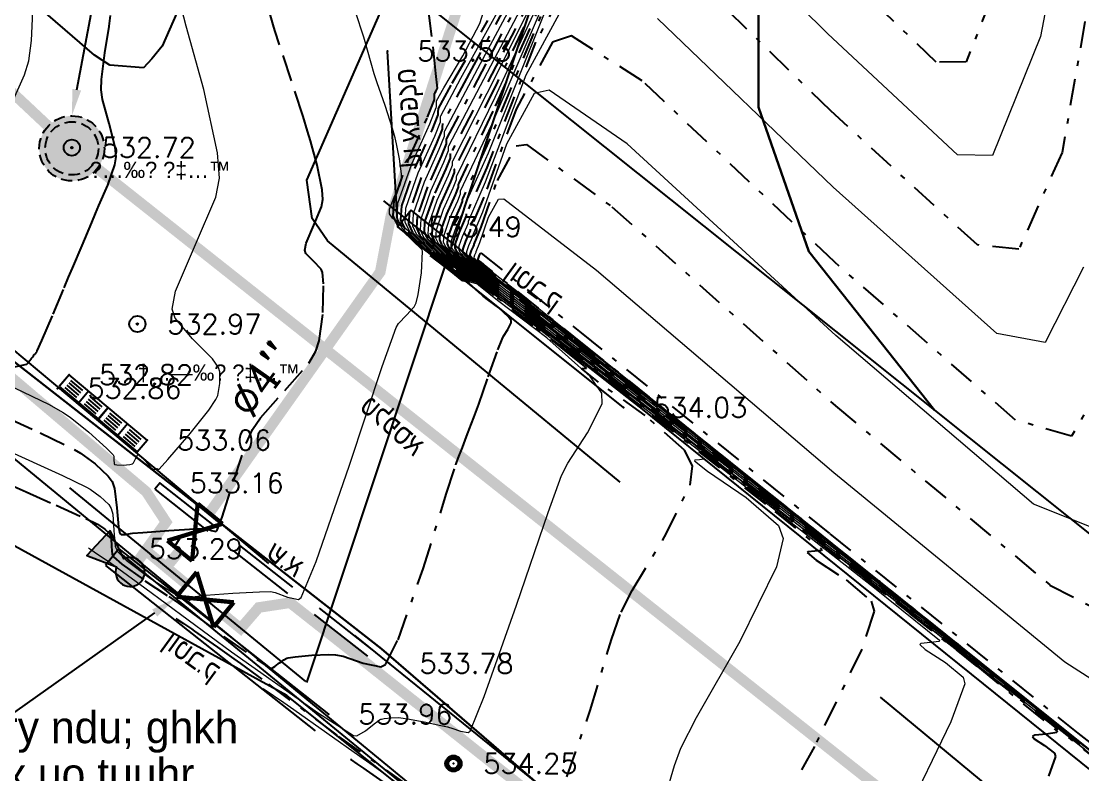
# Model space of a CAD drawing. Header units: metres. Extents: x 222509 to 223547, y 765290 to 766147.
# Drawn here: x 223255.33 to 223275.29, y 765753.11 to 765767.28 of the extents above; entities that cross this region are included whole.
import ezdxf
from ezdxf import colors
from ezdxf.entities.mleader import LeaderData, LeaderLine
from ezdxf.enums import TextEntityAlignment as Align
from ezdxf.math import Vec2, Vec3

# ---------------------------------------------------------------- set-up
doc = ezdxf.new("R2010")
doc.units = ezdxf.units.M
doc.linetypes.add('DASHDOT', pattern=[1, 0.5, -0.25, 0, -0.25])
doc.linetypes.add('DASHED', pattern=[19.05, 12.7, -6.35])
for name, color, linetype in [('1-קו מים', 170, 'Continuous'), ('biuv metuhnan 200', 240, 'Continuous'), ('Biuv-Kayam', 246, 'DASHED'), ('M2602', 8, 'Continuous'), ('M4402', 8, 'Continuous'), ('M4804', 8, 'Continuous'), ('M4902', 8, 'Continuous'), ('M4903', 8, 'Continuous'), ('maim metuhnan', 150, 'Continuous'), ('maim metuhnan 4', 150, 'Continuous'), ('maim metuhnan 6', 150, 'Continuous'), ('Maim-Kayam-Betol', 140, 'reka-biyuv$0$Reka_new$0$X_LINE-DASH2'), ('pcell', 160, 'Continuous'), ('PNT', 8, 'Continuous'), ('PNTELEV', 5, 'Continuous'), ('text', 13, 'Continuous'), ('TEXT-13', 13, 'Continuous')]:
    doc.layers.add(name, color=color, linetype=linetype)
for name, color, linetype, lineweight in [('M1506', 250, 'Continuous', 25), ('M1507', 250, 'Continuous', 20), ('M2401', 8, 'DASHED', 25), ('M2404', 8, 'DASHED', 25), ('M2605', 8, 'Continuous', 25)]:
    doc.layers.add(name, color=color, linetype=linetype, lineweight=lineweight)
doc.styles.add('GLONASS', font='techno_n.shx', dxfattribs={"width": 0.86})
doc.styles.add('HANIT_TEXT', font='hebtxt')
doc.styles.add('MIRYM', font='mirym.shx')
doc.styles.add('PTXT', font='txt.shx')
doc.styles.add('reka-biyuv$0$Reka_new$0$STANDARD', font='HEB')
doc.styles.add('S_COMPLEX', font='complex')
doc.styles.get("Standard").update_dxf_attribs({"font": 'arial.ttf'})
doc.linetypes.add('6_IN_CITY_WATER_LINES', pattern='A,40,-2,["6-WTR",Standard,S=5,R=0,X=-0.1,Y=-3],-30', length=72)
doc.linetypes.add('reka-biyuv$0$Reka_new$0$X_LINE-DASH2', pattern='A,0.5,-0.25,0.5,-0.0002,["X",reka-biyuv$0$Reka_new$0$STANDARD,S=0.3,R=0,X=0,Y=-0.14],-0.2', length=1.4502)

# ---------------------------------------------------------------- blocks, each defined once
blk = doc.blocks.new('G$C57783184')
h = blk.add_hatch(color=255)
h.dxf.hatch_style = 1
h.paths.add_polyline_path([(30, 0, 1), (-30, 0, 1)])
at = {"layer": 'Biuv-Kayam'}
h = blk.add_hatch(color=256, dxfattribs=at)
edge = h.paths.add_edge_path(flags=17)
edge.add_arc((0, 0), 30, 180, 540)
edge = h.paths.add_edge_path()
edge.add_arc((0, 0), 36.7, 180, 540)
for radius in [36.7, 30]:
    blk.add_circle((0, 0), radius, dxfattribs=at)
blk = doc.blocks.new('makof-new')
at = {"linetype": 'ByBlock', "const_width": 0.08}
for points in [[(-0.45, 0.3), (-0.45, -0.3)], [(0.45, -0.3), (-0.45, 0.3)], [(-0.45, -0.3), (0.45, 0.3)], [(0.45, 0.3), (0.45, -0.3)]]:
    blk.add_lwpolyline(points, dxfattribs=at)
blk = doc.blocks.new('G$C64EFCDFC')
at = {"layer": '1-קו מים', "linetype": '6_IN_CITY_WATER_LINES'}
blk.add_hatch(color=0, dxfattribs=at).paths.add_polyline_path([(0.313, 0.451, 5.190473), (0.538, 0.111), (1.701, 0.351), (0.989, 1.427)])
at = {"layer": '1-קו מים', "color": 0}
blk.add_lwpolyline([(0.989, 1.427), (1.701, 0.351), (0.538, 0.111, -5.190473), (0.313, 0.451)], format="xyb", close=True, dxfattribs=at)
blk = doc.blocks.new('G$C915B2375')
at = {"layer": 'pcell'}
for points in [[(223257.575, 765804.647), (223258.607, 765800.711), (223259.611, 765796.883), (223260.332, 765794.134), (223261.319, 765790.372), (223262.142, 765787.234), (223261.147, 765784.063, -0.183956), (223250.192, 765777.768), (223272.504, 765759.967), (223270.141, 765762.947), (223269.196, 765765.662), (223269.196, 765769.666), (223280.263, 765804.91)], [(223153.64, 765864.204), (223164.879, 765855.599), (223166.249, 765854.347), (223185.394, 765836.845), (223202.838, 765820.9), (223204.001, 765819.834), (223218.774, 765806.329), (223229.851, 765796.177), (223235.984, 765790.507), (223244.354, 765777.812, 0.082779), (223250.192, 765777.768), (223272.504, 765759.967), (223282.06, 765752.337), (223283.728, 765751.005), (223284.674, 765750.238), (223299.106, 765738.398), (223308.679, 765730.611), (223310.675, 765728.987), (223314.643, 765726.262, 0.016108), (223319.745, 765723.151, 0.020548)], [(223242.789, 765770.583), (223262.107, 765755.48), (223270.03, 765748.637), (223298.222, 765724.288), (223303.244, 765719.951), (223313.849, 765712.699), (223313.421, 765712.49, 0.025735), (223305.296, 765718.064, -0.022285), (223298.635, 765723.25, 0.004266), (223298.299, 765723.53), (223289.233, 765731.022), (223283.389, 765735.728, -0.003314), (223282.239, 765736.664, -0.00449), (223280.7, 765737.958, 0.001015), (223278.844, 765739.536), (223277.587, 765740.598), (223271.153, 765745.917), (223270.714, 765746.28), (223260.327, 765754.598), (223254.374, 765757.864), (223238.504, 765766.568)]]:
    blk.add_lwpolyline(points, format="xyb", dxfattribs=at)
blk.add_lwpolyline([(223345.787, 765687.356), (223313.849, 765712.699), (223303.244, 765719.951), (223298.222, 765724.288), (223270.03, 765748.637), (223262.107, 765755.48), (223242.789, 765770.583), (223241.166, 765771.852), (223222.962, 765788.758), (223218.094, 765793.279), (223213.307, 765797.765), (223158.459, 765847.919)], dxfattribs=at)
blk.add_lwpolyline([(223285.116, 765820.378, -0.439368), (223295.801, 765825.394), (223301.775, 765821.746), (223305.423, 765827.721), (223283.012, 765841.404), (223282.397, 765841.779, -0.018467), (223275.037, 765828.343), (223269.993, 765812.262), (223266.841, 765802.216), (223262.142, 765787.234), (223261.147, 765784.063, -0.183956), (223250.192, 765777.768), (223272.504, 765759.967), (223270.141, 765762.947), (223269.196, 765765.662), (223269.196, 765769.666), (223280.263, 765804.91)], format="xyb", close=True, dxfattribs=at)
for points in [[(223296.27, 765796.653), (223280.263, 765804.91), (223280.263, 765804.91), (223269.196, 765769.666), (223269.196, 765765.662), (223270.141, 765762.947), (223272.504, 765759.967), (223282.06, 765752.337), (223289.447, 765775.532)], [(223260.327, 765754.598), (223254.374, 765757.864), (223253.656, 765758.257), (223238.504, 765766.568), (223223.97, 765741.095), (223230.229, 765737.955), (223240.165, 765733.663), (223257.783, 765726.052), (223268.716, 765747.88)]]:
    blk.add_lwpolyline(points, close=True, dxfattribs=at)
blk = doc.blocks.new('G$C1F174877')
at = {"layer": 'M1506', "linetype": 'DASHDOT'}
for points, elevation in [([(223265.013, 765768.621), (223263.752, 765766.293), (223263.254, 765765.354), (223263.25, 765765.339), (223263.249, 765765.3), (223263.249, 765765.26), (223263.246, 765765.245), (223263.143, 765764.986), (223262.852, 765764.337), (223262.631, 765763.706), (223262.616, 765763.469), (223262.691, 765763.306), (223263.06, 765762.944), (223263.506, 765762.605), (223263.678, 765762.473), (223263.71, 765762.456), (223263.8, 765762.433), (223263.892, 765762.41), (223263.925, 765762.393), (223264.863, 765761.673), (223267.202, 765759.866), (223269.498, 765758.061), (223270.383, 765757.345), (223270.378, 765757.328), (223270.252, 765757.315), (223270.12, 765757.301), (223270.109, 765757.285), (223270.28, 765757.142), (223270.843, 765756.774), (223271.312, 765756.371), (223271.366, 765756.184), (223271.137, 765755.472), (223270.244, 765753.641), (223269.229, 765751.78)], 534.75), ([(223262.202, 765752.931), (223261.827, 765753.194), (223261.779, 765753.228), (223261.648, 765753.316), (223261.542, 765753.387), (223261.525, 765753.399)], 534.75), ([(223265.911, 765769.954), (223264.065, 765766.473), (223263.328, 765765.07), (223263.324, 765765.057), (223263.324, 765765.023), (223263.324, 765764.987), (223263.321, 765764.974), (223263.23, 765764.743), (223262.97, 765764.166), (223262.774, 765763.604), (223262.761, 765763.394), (223262.828, 765763.249), (223263.156, 765762.926), (223263.552, 765762.625), (223263.705, 765762.508), (223263.734, 765762.492), (223263.814, 765762.472), (223263.896, 765762.451), (223263.925, 765762.436), (223265.504, 765761.218), (223269.445, 765758.172), (223273.315, 765755.136), (223274.807, 765753.93), (223274.803, 765753.901), (223274.609, 765753.873), (223274.386, 765753.851), (223274.345, 765753.829), (223274.378, 765753.787), (223274.573, 765753.662), (223274.757, 765753.517), (223274.777, 765753.451), (223274.643, 765753.084)], 535.25), ([(223266.653, 765771.046), (223264.334, 765766.58), (223263.403, 765764.787), (223263.399, 765764.776), (223263.398, 765764.745), (223263.399, 765764.714), (223263.397, 765764.702), (223263.316, 765764.5), (223263.089, 765763.994), (223262.917, 765763.503), (223262.905, 765763.318), (223262.964, 765763.191), (223263.252, 765762.909), (223263.599, 765762.645), (223263.733, 765762.542), (223263.758, 765762.529), (223263.828, 765762.511), (223263.9, 765762.493), (223263.925, 765762.48), (223265.688, 765761.109), (223270.06, 765757.693), (223274.429, 765754.271), (223276.188, 765752.894)], 535.75), ([(223266.21, 765770.149), (223264.266, 765766.094), (223263.477, 765764.504), (223263.474, 765764.494), (223263.473, 765764.468), (223263.474, 765764.441), (223263.472, 765764.431), (223263.403, 765764.258), (223263.208, 765763.823), (223263.06, 765763.401), (223263.05, 765763.243), (223263.101, 765763.134), (223263.347, 765762.891), (223263.645, 765762.665), (223263.76, 765762.576), (223263.782, 765762.565), (223263.843, 765762.549), (223263.904, 765762.534), (223263.926, 765762.523), (223265.439, 765761.347), (223269.193, 765758.416), (223272.944, 765755.478), (223274.452, 765754.294), (223274.836, 765753.998), (223275.798, 765753.258)], 536.25), ([(223265.789, 765769.152), (223264.202, 765765.588), (223263.551, 765764.22), (223263.549, 765764.212), (223263.548, 765764.19), (223263.548, 765764.168), (223263.547, 765764.16), (223263.489, 765764.015), (223263.326, 765763.652), (223263.203, 765763.299), (223263.195, 765763.167), (223263.237, 765763.076), (223263.443, 765762.874), (223263.692, 765762.685), (223263.788, 765762.611), (223263.806, 765762.601), (223263.857, 765762.588), (223263.908, 765762.576), (223263.926, 765762.566), (223265.19, 765761.584), (223268.326, 765759.138), (223271.458, 765756.684), (223272.716, 765755.694), (223273.35, 765755.198), (223274.931, 765753.959), (223276.478, 765752.713)], 536.75), ([(223273.975, 765768.757), (223273.099, 765766.511), (223272.536, 765766.509), (223270.426, 765768.525)], 537.25), ([(223265.386, 765768.061), (223264.141, 765765.065), (223263.626, 765763.937), (223263.624, 765763.93), (223263.623, 765763.913), (223263.623, 765763.895), (223263.622, 765763.888), (223263.576, 765763.772), (223263.445, 765763.481), (223263.346, 765763.198), (223263.339, 765763.092), (223263.373, 765763.019), (223263.539, 765762.856), (223263.739, 765762.705), (223263.816, 765762.645), (223263.83, 765762.638), (223263.871, 765762.627), (223263.912, 765762.617), (223263.926, 765762.609), (223264.941, 765761.822), (223267.458, 765759.859), (223269.971, 765757.89), (223270.981, 765757.095), (223271.864, 765756.398), (223274.062, 765754.66), (223276.232, 765752.915)], 537.25), ([(223276.085, 765771.606), (223274.901, 765764.811), (223274.088, 765762.993), (223273.31, 765763.07), (223270.551, 765765.59), (223267.577, 765768.493)], 537.75), ([(223266.02, 765768.766), (223265.002, 765766.882), (223264.084, 765764.526), (223263.7, 765763.653), (223263.698, 765763.649), (223263.698, 765763.635), (223263.698, 765763.622), (223263.697, 765763.617), (223263.662, 765763.529), (223263.564, 765763.31), (223263.489, 765763.096), (223263.484, 765763.016), (223263.51, 765762.961), (223263.634, 765762.839), (223263.785, 765762.724), (223263.843, 765762.68), (223263.854, 765762.674), (223263.885, 765762.666), (223263.916, 765762.658), (223263.927, 765762.653), (223264.692, 765762.059), (223266.59, 765760.58), (223268.485, 765759.095), (223269.245, 765758.495), (223270.378, 765757.597), (223273.192, 765755.36), (223275.984, 765753.116)], 537.75), ([(223275.692, 765760.52), (223275.077, 765759.476), (223274.027, 765759.778), (223270.628, 765762.746), (223267.008, 765766.154), (223265.68, 765767.005), (223265.323, 765766.885), (223264.636, 765765.622), (223264.03, 765763.972), (223263.774, 765763.37), (223263.773, 765763.367), (223263.773, 765763.358), (223263.773, 765763.349), (223263.772, 765763.345), (223263.749, 765763.286), (223263.683, 765763.139), (223263.632, 765762.995), (223263.629, 765762.941), (223263.646, 765762.904), (223263.73, 765762.821), (223263.832, 765762.744), (223263.871, 765762.714), (223263.878, 765762.71), (223263.899, 765762.705), (223263.92, 765762.7), (223263.927, 765762.696), (223264.442, 765762.296), (223265.722, 765761.3), (223266.998, 765760.3), (223267.51, 765759.895), (223268.891, 765758.796), (223272.322, 765756.059), (223275.737, 765753.317)], 538.25), ([(223275.489, 765753.518), (223271.451, 765756.757), (223267.404, 765759.994), (223265.774, 765761.295), (223265.511, 765761.504), (223264.853, 765762.02), (223264.193, 765762.533), (223263.927, 765762.739), (223263.923, 765762.741), (223263.913, 765762.744), (223263.902, 765762.747), (223263.898, 765762.749), (223263.878, 765762.764), (223263.826, 765762.804), (223263.783, 765762.846), (223263.774, 765762.865), (223263.775, 765762.893), (223263.801, 765762.967), (223263.836, 765763.044), (223263.848, 765763.074), (223263.848, 765763.076), (223263.848, 765763.08), (223263.848, 765763.085), (223263.849, 765763.087), (223263.979, 765763.404), (223264.285, 765764.285), (223264.639, 765764.934), (223264.831, 765764.961), (223266.439, 765763.786), (223270.642, 765760.046), (223274.673, 765756.674), (223276.067, 765755.958)], 538.75), ([(223277.118, 765752.215), (223275.242, 765753.719), (223270.579, 765757.456), (223265.916, 765761.192), (223264.039, 765762.696), (223264.023, 765762.708), (223263.983, 765762.739), (223263.944, 765762.77), (223263.928, 765762.782), (223263.927, 765762.783), (223263.927, 765762.783), (223263.926, 765762.783), (223263.926, 765762.783), (223263.925, 765762.784), (223263.922, 765762.786), (223263.919, 765762.789), (223263.918, 765762.79), (223263.918, 765762.792), (223263.92, 765762.796), (223263.922, 765762.801), (223263.923, 765762.803), (223263.923, 765762.803), (223263.923, 765762.803), (223263.923, 765762.803), (223263.923, 765762.803), (223263.931, 765762.823), (223263.949, 765762.878), (223263.97, 765762.916), (223263.982, 765762.916), (223265.859, 765761.418), (223270.536, 765757.639), (223275.198, 765753.894), (223277.056, 765752.44)], 539.25), ([(223258.239, 765756.05), (223258.259, 765756.036), (223258.383, 765755.953), (223258.535, 765755.85), (223258.591, 765755.811), (223258.716, 765755.724), (223259.024, 765755.507), (223259.332, 765755.29), (223259.456, 765755.202), (223259.984, 765754.815), (223261.295, 765753.83), (223262.608, 765752.901)], 534.25), ([(223265.593, 765753.072), (223266.031, 765754.316), (223266.427, 765755.651), (223266.61, 765756.167), (223266.818, 765756.574), (223267.428, 765757.582), (223267.909, 765758.555), (223267.954, 765758.918), (223267.803, 765759.211), (223267.062, 765759.866), (223266.188, 765760.488), (223265.872, 765760.741), (223265.875, 765760.746), (223265.916, 765760.75), (223265.957, 765760.754), (223265.959, 765760.759), (223265.681, 765760.986), (223264.96, 765761.559), (223264.222, 765762.128), (223263.924, 765762.35), (223263.888, 765762.368), (223263.786, 765762.393), (223263.685, 765762.419), (223263.65, 765762.439), (223263.459, 765762.585), (223262.965, 765762.961), (223262.555, 765763.364), (223262.471, 765763.545), (223262.488, 765763.807), (223262.733, 765764.508), (223263.056, 765765.229), (223263.171, 765765.516), (223263.174, 765765.533), (223263.174, 765765.577), (223263.175, 765765.621), (223263.18, 765765.637), (223263.436, 765766.113), (223264.104, 765767.289)], 534.25), ([(223255.203, 765758.532), (223255.426, 765758.428), (223255.987, 765758.177), (223256.546, 765757.925), (223256.768, 765757.818), (223256.807, 765757.795), (223256.902, 765757.728), (223256.984, 765757.65), (223257.008, 765757.615), (223257.023, 765757.559), (223257.029, 765757.403), (223257.043, 765757.253), (223257.069, 765757.205), (223257.225, 765757.069), (223257.659, 765756.758), (223258.111, 765756.459), (223258.29, 765756.337), (223258.537, 765756.157), (223259.151, 765755.705), (223259.767, 765755.269), (223260.015, 765755.11), (223260.039, 765755.107), (223260.101, 765755.142), (223260.163, 765755.194), (223260.188, 765755.212), (223260.212, 765755.227), (223260.269, 765755.267), (223260.328, 765755.302), (223260.354, 765755.309), (223260.48, 765755.326), (223260.798, 765755.356), (223261.117, 765755.37), (223261.244, 765755.367), (223261.388, 765755.336), (223261.762, 765755.205), (223262.093, 765755.136), (223262.184, 765755.184), (223262.417, 765755.647), (223262.891, 765756.979), (223263.323, 765758.383), (223263.503, 765758.937), (223263.505, 765758.943), (223263.51, 765758.957), (223263.515, 765758.971), (223263.517, 765758.977), (223263.549, 765759.059), (223263.628, 765759.264), (223263.706, 765759.469), (223263.738, 765759.552), (223263.756, 765759.598), (223263.8, 765759.713), (223263.844, 765759.828), (223263.861, 765759.874), (223263.935, 765760.079), (223264.114, 765760.589), (223264.296, 765761.098), (223264.372, 765761.302), (223264.399, 765761.355), (223264.482, 765761.484), (223264.543, 765761.607), (223264.543, 765761.652), (223264.493, 765761.722), (223264.309, 765761.886), (223264.1, 765762.044), (223264.02, 765762.109), (223264.005, 765762.122), (223263.968, 765762.155), (223263.93, 765762.188), (223263.915, 765762.201), (223263.887, 765762.226), (223263.818, 765762.289), (223263.748, 765762.351), (223263.718, 765762.373), (223263.706, 765762.379), (223263.67, 765762.388), (223263.635, 765762.397), (223263.623, 765762.404), (223263.416, 765762.571), (223262.872, 765762.985), (223262.419, 765763.423), (223262.326, 765763.62), (223262.345, 765763.909), (223262.614, 765764.679), (223262.97, 765765.472), (223263.096, 765765.788), (223263.1, 765765.806), (223263.101, 765765.854), (223263.102, 765765.902), (223263.105, 765765.92), (223263.112, 765765.935), (223263.134, 765765.969), (223263.154, 765766.003), (223263.156, 765766.017), (223263.129, 765766.296), (223263.054, 765766.991), (223262.966, 765767.682)], 533.75), ([(223254.085, 765760.273), (223255.691, 765759.537), (223256.328, 765759.226), (223256.446, 765759.157), (223256.724, 765758.956), (223256.969, 765758.725), (223257.044, 765758.62), (223257.088, 765758.491), (223257.129, 765758.13), (223257.16, 765757.77), (223257.189, 765757.644), (223257.209, 765757.628), (223257.292, 765757.629), (223257.389, 765757.646), (223257.426, 765757.651), (223257.622, 765757.664), (223258.109, 765757.7), (223258.596, 765757.731), (223258.792, 765757.74), (223258.826, 765757.734), (223258.913, 765757.702), (223258.989, 765757.685), (223259.009, 765757.698), (223259.111, 765757.954), (223259.328, 765758.643), (223259.559, 765759.337), (223259.678, 765759.6), (223259.832, 765759.822), (223260.291, 765760.334), (223260.737, 765760.848), (223260.874, 765761.072), (223260.937, 765761.27), (223261.006, 765761.802), (223261.013, 765762.342), (223260.999, 765762.55), (223260.969, 765762.617), (223260.825, 765762.765), (223260.686, 765762.91), (223260.662, 765762.974), (223260.688, 765763.105), (223260.832, 765763.442), (223260.978, 765763.785), (223261.006, 765763.925), (223260.993, 765764.108), (223260.897, 765764.569), (223260.769, 765765.029), (223260.715, 765765.213), (223260.633, 765765.486), (223260.413, 765766.159), (223260.188, 765766.832), (223260.098, 765767.103), (223260.067, 765767.207), (223259.994, 765767.471)], 533.25), ([(223255.123, 765760.763), (223255.349, 765760.809), (223255.438, 765760.829), (223255.447, 765760.834), (223255.465, 765760.856), (223255.48, 765760.881), (223255.487, 765760.891), (223255.494, 765760.9), (223255.512, 765760.923), (223255.529, 765760.945), (223255.536, 765760.954), (223255.544, 765760.963), (223255.561, 765760.985), (223255.579, 765761.008), (223255.586, 765761.017), (223255.593, 765761.025), (223255.612, 765761.047), (223255.63, 765761.069), (223255.635, 765761.079), (223255.721, 765761.277), (223255.932, 765761.77), (223256.14, 765762.265), (223256.224, 765762.464), (223256.298, 765762.636), (223256.48, 765763.062), (223256.66, 765763.49), (223256.73, 765763.663), (223256.794, 765763.814), (223256.958, 765764.193), (223257.09, 765764.574), (223257.116, 765764.729), (223257.1, 765764.907), (223256.984, 765765.354), (223256.859, 765765.803), (223256.833, 765765.984), (223256.839, 765766.184), (223256.905, 765766.684), (223256.987, 765767.185), (223257.014, 765767.386)], 532.75)]:
    blk.add_lwpolyline(points, dxfattribs=dict(at, elevation=elevation))
at = {"layer": 'M1507', "linetype": 'Continuous'}
for points, elevation in [([(223264.56, 765767.955), (223263.594, 765766.203), (223263.217, 765765.495), (223263.212, 765765.48), (223263.211, 765765.439), (223263.212, 765765.397), (223263.209, 765765.381), (223263.1, 765765.107), (223262.792, 765764.422), (223262.559, 765763.756), (223262.543, 765763.507), (223262.623, 765763.335), (223263.012, 765762.952), (223263.483, 765762.595), (223263.664, 765762.456), (223263.698, 765762.438), (223263.793, 765762.413), (223263.89, 765762.389), (223263.924, 765762.372), (223264.543, 765761.901), (223266.081, 765760.713), (223267.589, 765759.524), (223268.171, 765759.052), (223268.167, 765759.041), (223268.083, 765759.033), (223267.996, 765759.024), (223267.991, 765759.013), (223268.235, 765758.816), (223268.962, 765758.322), (223269.568, 765757.793), (223269.66, 765757.551), (223269.533, 765757.016), (223268.845, 765755.615), (223268.023, 765754.179), (223267.729, 765753.6), (223267.61, 765753.279), (223267.362, 765752.444)], 534.5), ([(223262.342, 765752.988), (223261.947, 765753.278), (223261.698, 765753.454), (223261.079, 765753.891), (223260.459, 765754.328), (223260.209, 765754.503), (223260.157, 765754.539), (223260.015, 765754.635), (223259.901, 765754.712), (223259.882, 765754.724)], 534.5), ([(223265.462, 765769.287), (223263.908, 765766.383), (223263.291, 765765.212), (223263.287, 765765.198), (223263.286, 765765.161), (223263.286, 765765.124), (223263.284, 765765.109), (223263.186, 765764.865), (223262.911, 765764.251), (223262.702, 765763.655), (223262.688, 765763.432), (223262.76, 765763.278), (223263.108, 765762.935), (223263.529, 765762.615), (223263.691, 765762.49), (223263.722, 765762.474), (223263.807, 765762.452), (223263.894, 765762.431), (223263.925, 765762.415), (223265.184, 765761.446), (223268.324, 765759.019), (223271.407, 765756.598), (223272.595, 765755.637), (223272.589, 765755.615), (223272.425, 765755.595), (223272.248, 765755.577), (223272.227, 765755.557), (223272.325, 765755.466), (223272.708, 765755.22), (223273.039, 765754.945), (223273.072, 765754.818), (223272.809, 765754.102), (223271.924, 765752.277)], 535), ([(223266.358, 765770.622), (223264.221, 765766.564), (223263.365, 765764.929), (223263.362, 765764.916), (223263.361, 765764.884), (223263.361, 765764.851), (223263.359, 765764.838), (223263.273, 765764.622), (223263.03, 765764.08), (223262.845, 765763.553), (223262.833, 765763.356), (223262.896, 765763.22), (223263.204, 765762.917), (223263.576, 765762.635), (223263.719, 765762.525), (223263.746, 765762.51), (223263.821, 765762.491), (223263.898, 765762.472), (223263.925, 765762.458), (223265.824, 765760.991), (223270.566, 765757.326), (223275.224, 765753.673), (223277.019, 765752.222)], 535.5), ([(223266.429, 765770.611), (223264.3, 765766.339), (223263.44, 765764.645), (223263.437, 765764.635), (223263.436, 765764.606), (223263.436, 765764.578), (223263.434, 765764.567), (223263.359, 765764.379), (223263.148, 765763.909), (223262.989, 765763.452), (223262.978, 765763.281), (223263.032, 765763.163), (223263.299, 765762.9), (223263.622, 765762.655), (223263.747, 765762.559), (223263.77, 765762.547), (223263.836, 765762.53), (223263.902, 765762.514), (223263.925, 765762.501), (223265.564, 765761.228), (223269.627, 765758.055), (223273.686, 765754.875), (223275.32, 765753.594)], 536), ([(223265.997, 765769.663), (223264.234, 765765.843), (223263.514, 765764.362), (223263.511, 765764.353), (223263.511, 765764.329), (223263.511, 765764.305), (223263.509, 765764.295), (223263.446, 765764.136), (223263.267, 765763.738), (223263.132, 765763.35), (223263.122, 765763.205), (223263.169, 765763.105), (223263.395, 765762.882), (223263.669, 765762.675), (223263.774, 765762.594), (223263.794, 765762.583), (223263.85, 765762.569), (223263.906, 765762.555), (223263.926, 765762.545), (223265.315, 765761.466), (223268.76, 765758.777), (223272.201, 765756.081), (223273.584, 765754.994), (223274.093, 765754.598), (223275.365, 765753.609)], 536.5), ([(223265.585, 765768.618), (223264.171, 765765.329), (223263.588, 765764.079), (223263.586, 765764.071), (223263.586, 765764.051), (223263.586, 765764.032), (223263.585, 765764.024), (223263.533, 765763.893), (223263.386, 765763.566), (223263.275, 765763.249), (223263.267, 765763.13), (223263.305, 765763.048), (223263.491, 765762.865), (223263.715, 765762.695), (223263.802, 765762.628), (223263.818, 765762.619), (223263.864, 765762.608), (223263.91, 765762.596), (223263.926, 765762.588), (223265.065, 765761.703), (223267.892, 765759.498), (223270.715, 765757.287), (223271.849, 765756.394), (223272.607, 765755.798), (223274.497, 765754.31), (223276.355, 765752.814)], 537), ([(223275.959, 765774.649), (223274.494, 765766.99), (223273.594, 765764.752), (223272.933, 765764.764), (223270.497, 765767.039), (223267.863, 765769.645)], 537.5), ([(223265.192, 765767.482), (223264.112, 765764.798), (223263.663, 765763.795), (223263.661, 765763.789), (223263.661, 765763.774), (223263.661, 765763.758), (223263.66, 765763.752), (223263.619, 765763.651), (223263.505, 765763.395), (223263.418, 765763.147), (223263.412, 765763.054), (223263.442, 765762.99), (223263.587, 765762.847), (223263.762, 765762.714), (223263.829, 765762.663), (223263.842, 765762.656), (223263.878, 765762.647), (223263.914, 765762.638), (223263.926, 765762.631), (223264.816, 765761.94), (223267.024, 765760.219), (223269.228, 765758.493), (223270.113, 765757.795), (223271.121, 765756.997), (223273.627, 765755.01), (223276.108, 765753.015)], 537.5), ([(223275.301, 765762.653), (223274.583, 765761.234), (223273.675, 765761.406), (223270.595, 765764.157), (223267.292, 765767.329)], 538), ([(223265.67, 765767.835), (223264.817, 765766.262), (223264.057, 765764.251), (223263.737, 765763.512), (223263.736, 765763.508), (223263.736, 765763.497), (223263.736, 765763.485), (223263.735, 765763.481), (223263.706, 765763.408), (223263.623, 765763.224), (223263.561, 765763.046), (223263.557, 765762.979), (223263.578, 765762.933), (223263.682, 765762.83), (223263.808, 765762.734), (223263.857, 765762.697), (223263.866, 765762.692), (223263.892, 765762.686), (223263.918, 765762.679), (223263.927, 765762.674), (223264.567, 765762.177), (223266.156, 765760.94), (223267.741, 765759.698), (223268.378, 765759.195), (223269.634, 765758.196), (223272.757, 765755.709), (223275.861, 765753.217)], 538), ([(223275.572, 765757.717), (223274.361, 765758.196), (223270.646, 765761.371), (223266.724, 765764.972), (223265.256, 765765.983), (223264.979, 765765.918), (223264.458, 765764.963), (223264.004, 765763.69), (223263.811, 765763.228), (223263.811, 765763.226), (223263.81, 765763.219), (223263.811, 765763.212), (223263.81, 765763.21), (223263.792, 765763.165), (223263.742, 765763.053), (223263.704, 765762.944), (223263.701, 765762.903), (223263.714, 765762.875), (223263.778, 765762.813), (223263.855, 765762.754), (223263.885, 765762.731), (223263.89, 765762.728), (223263.906, 765762.724), (223263.921, 765762.72), (223263.927, 765762.718), (223264.318, 765762.415), (223265.287, 765761.66), (223266.254, 765760.902), (223266.642, 765760.595), (223268.147, 765759.395), (223271.886, 765756.408), (223275.613, 765753.418)], 538.5), ([(223275.365, 765753.619), (223271.015, 765757.107), (223266.66, 765760.593), (223264.906, 765761.995), (223264.767, 765762.106), (223264.418, 765762.38), (223264.068, 765762.652), (223263.927, 765762.761), (223263.925, 765762.762), (223263.92, 765762.763), (223263.914, 765762.765), (223263.912, 765762.766), (223263.901, 765762.774), (223263.874, 765762.795), (223263.851, 765762.818), (223263.846, 765762.828), (223263.847, 765762.842), (223263.861, 765762.882), (223263.879, 765762.922), (223263.885, 765762.938), (223263.885, 765762.939), (223263.885, 765762.942), (223263.885, 765762.944), (223263.886, 765762.945), (223263.955, 765763.115), (223264.115, 765763.59), (223264.303, 765763.933), (223264.407, 765763.938), (223266.151, 765762.599), (223270.609, 765758.792), (223274.955, 765755.231), (223276.561, 765754.199)], 539), ([(223256.596, 765757.375), (223256.618, 765757.361), (223256.749, 765757.272), (223256.912, 765757.162), (223256.972, 765757.121), (223256.974, 765757.12), (223256.98, 765757.117), (223256.985, 765757.115), (223256.988, 765757.114), (223256.988, 765757.114), (223256.989, 765757.113), (223256.99, 765757.112), (223256.99, 765757.112), (223256.99, 765757.111), (223256.99, 765757.11), (223256.99, 765757.108), (223256.991, 765757.108), (223256.992, 765757.106), (223256.997, 765757.103), (223257.001, 765757.1), (223257.003, 765757.099), (223257.659, 765756.623), (223259.288, 765755.423), (223260.919, 765754.267), (223261.577, 765753.846), (223261.641, 765753.839), (223261.805, 765753.932), (223261.97, 765754.069), (223262.037, 765754.117), (223262.046, 765754.123), (223262.07, 765754.14), (223262.094, 765754.154), (223262.105, 765754.157), (223262.156, 765754.164), (223262.287, 765754.178), (223262.418, 765754.184), (223262.47, 765754.181), (223262.596, 765754.162), (223262.907, 765754.102), (223263.219, 765754.036), (223263.344, 765754.011), (223263.347, 765754.01), (223263.355, 765754.008), (223263.363, 765754.007), (223263.367, 765754.006), (223263.429, 765753.987), (223263.592, 765753.926), (223263.735, 765753.901), (223263.772, 765753.927), (223264.038, 765754.58), (223264.642, 765756.296), (223265.237, 765758.042), (223265.491, 765758.735), (223265.611, 765758.967), (223265.981, 765759.54), (223266.252, 765760.086), (223266.248, 765760.285), (223266.03, 765760.599), (223265.213, 765761.324), (223264.287, 765762.027), (223263.931, 765762.314), (223263.93, 765762.315), (223263.927, 765762.317), (223263.924, 765762.319), (223263.923, 765762.32), (223263.921, 765762.322), (223263.916, 765762.327), (223263.911, 765762.332), (223263.909, 765762.333), (223263.869, 765762.345), (223263.768, 765762.369), (223263.671, 765762.401), (223263.636, 765762.422), (223263.436, 765762.576), (223262.917, 765762.97), (223262.487, 765763.393), (223262.399, 765763.582), (223262.416, 765763.858), (223262.674, 765764.594), (223263.013, 765765.35), (223263.133, 765765.652), (223263.137, 765765.67), (223263.137, 765765.716), (223263.138, 765765.762), (223263.142, 765765.779), (223263.276, 765766.024), (223263.636, 765766.626), (223263.955, 765767.235), (223264.039, 765767.489)], 534), ([(223254.996, 765759.242), (223256.107, 765758.736), (223256.548, 765758.522), (223256.627, 765758.476), (223256.815, 765758.343), (223256.978, 765758.188), (223257.026, 765758.118), (223257.056, 765758.007), (223257.073, 765757.7), (223257.102, 765757.402), (223257.148, 765757.302), (223257.303, 765757.146), (223257.766, 765756.801), (223258.259, 765756.488), (223258.453, 765756.373), (223258.474, 765756.372), (223258.526, 765756.408), (223258.58, 765756.452), (223258.603, 765756.462), (223258.805, 765756.483), (223259.309, 765756.524), (223259.815, 765756.551), (223260.018, 765756.554), (223260.108, 765756.536), (223260.34, 765756.451), (223260.544, 765756.407), (223260.597, 765756.441), (223260.88, 765757.119), (223261.506, 765758.932), (223262.118, 765760.788), (223262.382, 765761.52), (223262.425, 765761.592), (223262.574, 765761.75), (223262.718, 765761.909), (223262.757, 765761.981), (223262.795, 765762.136), (223262.86, 765762.545), (223262.874, 765762.949), (223262.851, 765763.098), (223262.792, 765763.19), (223262.551, 765763.383), (223262.312, 765763.572), (223262.254, 765763.658), (223262.255, 765763.741), (223262.347, 765763.967), (223262.457, 765764.202), (223262.481, 765764.297), (223262.481, 765764.409), (223262.446, 765764.692), (223262.389, 765764.974), (223262.362, 765765.086), (223262.313, 765765.26), (223262.173, 765765.69), (223262.027, 765766.117), (223261.969, 765766.29), (223261.911, 765766.486), (223261.776, 765766.977), (223261.617, 765767.456)], 533.5), ([(223255.209, 765760.382), (223255.856, 765760.068), (223256.108, 765759.929), (223256.256, 765759.83), (223256.604, 765759.548), (223256.935, 765759.247), (223257.062, 765759.123), (223257.073, 765759.1), (223257.075, 765759.028), (223257.078, 765758.961), (223257.089, 765758.945), (223257.129, 765758.934), (223257.251, 765758.929), (223257.377, 765758.942), (223257.422, 765758.954), (223257.443, 765758.974), (223257.482, 765759.05), (223257.518, 765759.118), (223257.535, 765759.127), (223257.572, 765759.105), (223257.667, 765759.007), (223257.764, 765758.894), (223257.804, 765758.854), (223257.81, 765758.851), (223257.827, 765758.85), (223257.845, 765758.853), (223257.852, 765758.854), (223257.857, 765758.855), (223257.87, 765758.86), (223257.883, 765758.864), (223257.888, 765758.865), (223257.894, 765758.863), (223257.909, 765758.856), (223257.923, 765758.852), (223257.928, 765758.854), (223258.086, 765759.037), (223258.484, 765759.496), (223258.861, 765759.966), (223258.992, 765760.164), (223259.026, 765760.243), (223259.068, 765760.463), (223259.066, 765760.684), (223259.043, 765760.764), (223258.928, 765760.927), (223258.552, 765761.308), (223258.224, 765761.693), (223258.17, 765761.862), (223258.236, 765762.202), (223258.611, 765763.076), (223258.99, 765763.966), (223259.061, 765764.327), (223259.025, 765764.802), (223258.764, 765765.992), (223258.432, 765767.186), (223258.308, 765767.666)], 533), ([(223255.11, 765765.633), (223255.397, 765766.267), (223255.476, 765766.531), (223255.527, 765766.913), (223255.572, 765767.881), (223255.577, 765768.857), (223255.578, 765769.247), (223255.574, 765769.278), (223255.551, 765769.352), (223255.519, 765769.425), (223255.506, 765769.454), (223255.491, 765769.483), (223255.45, 765769.553), (223255.409, 765769.624), (223255.394, 765769.653), (223255.248, 765769.983)], 532.5)]:
    blk.add_lwpolyline(points, dxfattribs=dict(at, elevation=elevation))
blk = doc.blocks.new('SRVPNO1')
at = {"layer": 'PNTELEV', "color": 8, "style": 'PTXT'}
blk.add_attdef('ELEV2', (1.5, -0.5), '', height=1, dxfattribs=at)
blk = doc.blocks.new('M4903_S')
for p, q in [((0, 0.5), (0, -0.5)), ((-0.1, 0.293), (-0.4, 0.293)), ((0.4, 0.293), (0.1, 0.293)), ((-0.1, 0.093), (-0.4, 0.093)), ((0.4, 0.093), (0.1, 0.093)), ((-0.1, -0.107), (-0.4, -0.107)), ((0.4, -0.107), (0.1, -0.107)), ((-0.1, -0.307), (-0.4, -0.307)), ((0.4, -0.307), (0.1, -0.307))]:
    blk.add_line(p, q)
blk.add_lwpolyline([(-0.5, -0.5), (0.5, -0.5), (0.5, 0.5), (-0.5, 0.5)], close=True)
blk.add_lwpolyline([(-0.5, 0.5), (-0.5, 0), (-0.5, -0.5)])
at = {"style": 'HANIT_TEXT'}
blk.add_attdef('NAME', text='', height=1, dxfattribs=at).set_placement((0, -1), align=Align.TOP_CENTER)
blk.add_attdef('DESC', text='', height=1, dxfattribs=at).set_placement((-1, -2.5), align=Align.TOP_RIGHT)
blk.add_attdef('MARK', text='', height=1, dxfattribs=at).set_placement((0, -2.5), align=Align.TOP_LEFT)
at = {"style": 'HANIT_TEXT', "flags": 1}
blk.add_attdef('OWNER', text='', height=1, dxfattribs=at).set_placement((0, -4), align=Align.TOP_CENTER)
blk = doc.blocks.new('M4804_E')
for radius in [0.5, 0.05]:
    blk.add_circle((0, 0), radius)
at = {"style": 'HANIT_TEXT'}
for tag, p in [('NAME', (0, -1)), ('HEIGHT', (0, -2.5))]:
    blk.add_attdef(tag, text='', height=1, dxfattribs=at).set_placement(p, align=Align.TOP_CENTER)
blk.add_attdef('DESC', text='', height=1, dxfattribs=at).set_placement((-1, -4), align=Align.TOP_RIGHT)
blk.add_attdef('MARK', text='', height=1, dxfattribs=at).set_placement((0, -4), align=Align.TOP_LEFT)
at = {"style": 'HANIT_TEXT', "flags": 1}
blk.add_attdef('OWNER', text='', height=1, dxfattribs=at).set_placement((0, -5.5), align=Align.TOP_CENTER)
blk = doc.blocks.new('M4402_E')
for radius in [0.5, 0.45, 0.4, 0.35, 0.3]:
    blk.add_circle((0, 0), radius)
at = {"style": 'HANIT_TEXT'}
for tag, p in [('NAME', (0, -1)), ('HEIGHT', (0, -2.5))]:
    blk.add_attdef(tag, text='', height=1, dxfattribs=at).set_placement(p, align=Align.TOP_CENTER)
blk.add_attdef('DESC', text='', height=1, dxfattribs=at).set_placement((-1, -4), align=Align.TOP_RIGHT)
blk.add_attdef('MARK', text='', height=1, dxfattribs=at).set_placement((0, -4), align=Align.TOP_LEFT)
at = {"style": 'HANIT_TEXT', "flags": 1}
for tag, p in [('OWNER', (0, -5.5)), ('TYPE', (0, -7))]:
    blk.add_attdef(tag, text='', height=1, dxfattribs=at).set_placement(p, align=Align.TOP_CENTER)
blk = doc.blocks.new('M4902_S')
for radius in [0.5, 0.05]:
    blk.add_circle((0, 0), radius)
at = {"style": 'HANIT_TEXT'}
blk.add_attdef('NAME', text='', height=1, dxfattribs=at).set_placement((0, -1), align=Align.TOP_CENTER)
blk.add_attdef('DESC', text='', height=1, dxfattribs=at).set_placement((-1, -2.5), align=Align.TOP_RIGHT)
blk.add_attdef('MARK', text='', height=1, dxfattribs=at).set_placement((0, -2.5), align=Align.TOP_LEFT)
at = {"style": 'HANIT_TEXT', "flags": 1}
blk.add_attdef('OWNER', text='', height=1, dxfattribs=at).set_placement((0, -4), align=Align.TOP_CENTER)
blk = doc.blocks.new('G$CFB36F9AD')
at = {"layer": 'M2401', "ltscale": 2.5}
blk.add_lwpolyline([(223262.414, 765763.412), (223262.218, 765766.717)], dxfattribs=at)
at = {"layer": 'M2404', "ltscale": 0.1}
for points in [[(223257.937, 765758.594), (223257.844, 765758.476)], [(223257.844, 765758.476), (223262.164, 765755.085)], [(223257.937, 765758.594), (223262.257, 765755.203)]]:
    blk.add_lwpolyline(points, dxfattribs=at)
at = {"layer": 'M2605'}
for points in [[(223262.664, 765763.724), (223262.414, 765763.412)], [(223266.903, 765760.325), (223262.664, 765763.724)], [(223266.653, 765760.013), (223262.414, 765763.412)], [(223257.168, 765757.358), (223256.92, 765757.044)], [(223257.168, 765757.358), (223261.109, 765754.248)], [(223256.92, 765757.044), (223260.861, 765753.934)]]:
    blk.add_lwpolyline(points, dxfattribs=at)
at = {"layer": 'PNT'}
for p in [(223262.218, 765766.717, 533.525), (223256.284, 765764.901, 532.723), (223262.414, 765763.412, 533.485), (223257.517, 765761.583, 532.971), (223256.233, 765760.627, 532.817), (223256.015, 765760.372, 532.86), (223266.653, 765760.013, 534.03), (223257.7, 765759.399, 533.056), (223257.937, 765758.594, 533.155), (223257.168, 765757.358, 533.291), (223262.257, 765755.203, 533.78), (223261.109, 765754.248, 533.963), (223263.458, 765753.32, 534.253)]:
    blk.add_point(p, dxfattribs=at)
at = {"layer": 'M4402'}
ref = blk.add_blockref('M4402_E', (223263.458, 765753.32, 534.253), dxfattribs=dict(at, xscale=0.3040000000037253, yscale=0.3040000000037253, zscale=0.1520000000020128))
ref.add_attrib('MARK', '„˜…€\x9a ƒ…\x8e’', dxfattribs={"layer": '0', "height": 0.304, "style": 'HANIT_TEXT'}).set_placement((223262.277, 765752.953, 534.253), align=Align.TOP_LEFT)
at = {"layer": 'M4804'}
ref = blk.add_blockref('M4804_E', (223256.284, 765764.901, 532.723), dxfattribs=dict(at, xscale=0.3040000000037253, yscale=0.3040000000037253, zscale=0.1520000000019763))
ref.add_attrib('MARK', '\x81…‰\x81 \x9a‡…™', dxfattribs={"layer": '0', "height": 0.304, "style": 'HANIT_TEXT'}).set_placement((223256.623, 765764.634, 532.723), align=Align.TOP_LEFT)
at = {"layer": 'M4902', "xscale": 0.3040000000037253, "yscale": 0.3040000000037253, "zscale": 0.1520000000019763}
blk.add_blockref('M4902_S', (223257.517, 765761.583, 532.971), dxfattribs=at).add_auto_attribs({'MARK': '†…—‰\x90 \x9a‡…™'})
at = {"layer": 'M4903', "xscale": 0.9565860699291716, "yscale": 0.286975820956286, "zscale": 0.1913172139841992, "rotation": 320.0678891126217}
for p in [(223256.508, 765760.21), (223257.241, 765759.596)]:
    blk.add_blockref('M4903_S', p, dxfattribs=at)
at = {"layer": 'PNT'}
ref = blk.add_blockref('SRVPNO1', (223262.218, 765766.717, 533.525), dxfattribs=dict(at, xscale=0.375, yscale=0.375, zscale=0.375))
ref.add_attrib('ELEV2', '533.53', (223262.78, 765766.529, 533.525), dxfattribs={"layer": 'PNTELEV', "color": 8, "height": 0.375, "style": 'PTXT'})
ref = blk.add_blockref('SRVPNO1', (223256.284, 765764.901, 532.723), dxfattribs=dict(at, xscale=0.375, yscale=0.375, zscale=0.375))
ref.add_attrib('ELEV2', '532.72', (223256.847, 765764.713, 532.723), dxfattribs={"layer": 'PNTELEV', "color": 8, "height": 0.375, "style": 'PTXT'})
ref = blk.add_blockref('SRVPNO1', (223262.414, 765763.412, 533.485), dxfattribs=dict(at, xscale=0.375, yscale=0.375, zscale=0.375))
ref.add_attrib('ELEV2', '533.49', (223262.976, 765763.225, 533.485), dxfattribs={"layer": 'PNTELEV', "color": 8, "height": 0.375, "style": 'PTXT'})
ref = blk.add_blockref('SRVPNO1', (223257.517, 765761.583, 532.971), dxfattribs=dict(at, xscale=0.375, yscale=0.375, zscale=0.375))
ref.add_attrib('ELEV2', '532.97', (223258.079, 765761.395, 532.971), dxfattribs={"layer": 'PNTELEV', "color": 8, "height": 0.375, "style": 'PTXT'})
ref = blk.add_blockref('SRVPNO1', (223256.233, 765760.627, 532.817), dxfattribs=dict(at, xscale=0.375, yscale=0.375, zscale=0.375))
ref.add_attrib('ELEV2', '532.82', (223256.796, 765760.439, 532.817), dxfattribs={"layer": 'PNTELEV', "color": 8, "height": 0.375, "style": 'PTXT'})
ref = blk.add_blockref('SRVPNO1', (223256.015, 765760.372, 532.86), dxfattribs=dict(at, xscale=0.375, yscale=0.375, zscale=0.375))
ref.add_attrib('ELEV2', '532.86', (223256.578, 765760.184, 532.86), dxfattribs={"layer": 'PNTELEV', "color": 8, "height": 0.375, "style": 'PTXT'})
ref = blk.add_blockref('SRVPNO1', (223266.653, 765760.013, 534.03), dxfattribs=dict(at, xscale=0.375, yscale=0.375, zscale=0.375))
ref.add_attrib('ELEV2', '534.03', (223267.215, 765759.826, 534.03), dxfattribs={"layer": 'PNTELEV', "color": 8, "height": 0.375, "style": 'PTXT'})
ref = blk.add_blockref('SRVPNO1', (223257.7, 765759.399, 533.056), dxfattribs=dict(at, xscale=0.375, yscale=0.375, zscale=0.375))
ref.add_attrib('ELEV2', '533.06', (223258.263, 765759.211, 533.056), dxfattribs={"layer": 'PNTELEV', "color": 8, "height": 0.375, "style": 'PTXT'})
ref = blk.add_blockref('SRVPNO1', (223257.937, 765758.594, 533.155), dxfattribs=dict(at, xscale=0.375, yscale=0.375, zscale=0.375))
ref.add_attrib('ELEV2', '533.16', (223258.5, 765758.407, 533.155), dxfattribs={"layer": 'PNTELEV', "color": 8, "height": 0.375, "style": 'PTXT'})
ref = blk.add_blockref('SRVPNO1', (223257.168, 765757.358, 533.291), dxfattribs=dict(at, xscale=0.375, yscale=0.375, zscale=0.375))
ref.add_attrib('ELEV2', '533.29', (223257.731, 765757.171, 533.291), dxfattribs={"layer": 'PNTELEV', "color": 8, "height": 0.375, "style": 'PTXT'})
ref = blk.add_blockref('SRVPNO1', (223262.257, 765755.203, 533.78), dxfattribs=dict(at, xscale=0.375, yscale=0.375, zscale=0.375))
ref.add_attrib('ELEV2', '533.78', (223262.82, 765755.015, 533.78), dxfattribs={"layer": 'PNTELEV', "color": 8, "height": 0.375, "style": 'PTXT'})
ref = blk.add_blockref('SRVPNO1', (223261.109, 765754.248, 533.963), dxfattribs=dict(at, xscale=0.375, yscale=0.375, zscale=0.375))
ref.add_attrib('ELEV2', '533.96', (223261.671, 765754.061, 533.963), dxfattribs={"layer": 'PNTELEV', "color": 8, "height": 0.375, "style": 'PTXT'})
ref = blk.add_blockref('SRVPNO1', (223263.458, 765753.32, 534.253), dxfattribs=dict(at, xscale=0.375, yscale=0.375, zscale=0.375))
ref.add_attrib('ELEV2', '534.25', (223264.021, 765753.132, 534.253), dxfattribs={"layer": 'PNTELEV', "color": 8, "height": 0.375, "style": 'PTXT'})
at = {"layer": 'M2401', "ltscale": 2.5, "style": 'GLONASS', "text_generation_flag": 2, "width": 0.86}
for s, rotation, p in [('קו אספלט', 274.322, (223262.549, 765764.509)), ('אספלט', 318.8419, (223262.714, 765759.082))]:
    blk.add_text(s, height=0.375, rotation=rotation, dxfattribs=at).set_placement(p)
at = {"layer": 'M2404', "ltscale": 0.1, "style": 'GLONASS', "text_generation_flag": 2, "width": 0.86}
blk.add_text('א.ש', height=0.375, rotation=325.3732, dxfattribs=at).set_placement((223260.485, 765756.808))
at = {"layer": 'M2605', "style": 'GLONASS', "text_generation_flag": 2, "width": 0.86}
for p in [(223265.34, 765761.815), (223258.909, 765754.849)]:
    blk.add_text('ק.בטון', height=0.375, rotation=324.0629, dxfattribs=at).set_placement(p)
blk = doc.blocks.new('G$CEBE070F1')
at = {"layer": 'M2401'}
for points in [[(223260.42, 765777.99, 535.54), (223260.98, 765777.48, 535.43), (223261.39, 765776.99, 535.34), (223261.48, 765776.83, 535.21), (223261.62, 765776.27, 535.13), (223261.17, 765774.01, 534.64), (223257.98, 765766.81, 533.43), (223257.79, 765766.57, 533.42), (223257.63, 765766.4, 533.29), (223257, 765766.45, 533.28), (223256.71, 765766.64, 533.23), (223243.17, 765778.38, 531.19), (223228.68, 765791.34, 529.4), (223209.37, 765809.59, 528.16), (223181.88, 765834.62, 526.78), (223164.79, 765850.16, 525.94), (223133.33, 765874.76, 524.41)], [(223363.22, 765690.46, 550.78), (223367.98, 765686.39, 550.35), (223367.97, 765685.82, 550.27), (223367.56, 765685.35, 550.23), (223366.98, 765685.07, 549.96), (223366.42, 765685.21, 549.73), (223357.9, 765691.78, 548.26), (223346.82, 765700.25, 546.34), (223333.53, 765709.28, 544.76), (223309.93, 765724.21, 541.48), (223300.1, 765731.03, 539.91), (223281.28, 765746.48, 536.86), (223261.09, 765763.15, 533.83), (223260.8, 765763.57, 533.83), (223260.7, 765764.29, 533.89), (223263.31, 765770.24, 534.69), (223268.62, 765781.81, 536.52), (223272.07, 765788.6, 537.3), (223276.05, 765794.24, 537.71), (223280.85, 765798.73, 538.01), (223285.36, 765801.01, 538.25)]]:
    blk.add_polyline3d(points, dxfattribs=at)
at = {"layer": 'M2404'}
blk.add_polyline3d([(223136.73, 765865.69, 524.89), (223165.23, 765843.21, 526.29), (223195.5, 765815.6, 527.64), (223213, 765799.29, 528.66), (223226.84, 765786.49, 529.72), (223250.24, 765765.23, 532.67), (223261.6, 765755.73, 534.33), (223280.88, 765740.1, 537.4), (223298.48, 765725.96, 540.27), (223305.58, 765720.58, 541.46), (223323.64, 765708.65, 543.83)], dxfattribs=at)
at = {"layer": 'M2602'}
blk.add_polyline3d([(223326.49, 765715.23, 544.75), (223310.59, 765725.06, 541.8), (223295.04, 765737.41, 539.21), (223262.15, 765763.9, 534.33)], dxfattribs=at)
at = {"layer": 'M2605'}
blk.add_polyline3d([(223257.2, 765757.27, 533.98), (223276.8, 765741.24, 536.99), (223295.35, 765726.01, 540.13), (223303.26, 765719.65, 541.34), (223312.5, 765713.93, 542.53), (223322.41, 765707.62, 543.92)], dxfattribs=at)
blk = doc.blocks.new('G$CDE37A9AE')
at = {"layer": 'biuv metuhnan 200'}
blk.add_lwpolyline([(223106.03, 765787.05, 0.2, 0.2, 0), (223107.425, 765790.158, 0.2, 0.2, 0), (223084.483, 765800.889, 0.2, 0.2, 0), (223048.217, 765817.764, 0.2, 0.2, 0), (223037.518, 765826.032, 0.2, 0.2, 0), (223033.914, 765839.765, 0.2, 0.2, 0), (223032.453, 765868.688, 0.2, 0.2, 0), (223030.849, 765897.18, 0.2, 0.2, 0), (223030.849, 765897.18, 0.2, 0.2, 0), (223030.849, 765897.18, 0.2, 0.2, 0), (223033.905, 765926.162, 0.2, 0.2, 0), (223059.708, 765933.144, 0.2, 0.2, 0), (223080.854, 765914.734, 0.2, 0.2, 0), (223096.759, 765902.355, 0.2, 0.2, 0), (223125.418, 765880.054, 0.2, 0.2, 0), (223138.543, 765869.981, 0.2, 0.2, 0), (223150.893, 765861.006, 0.2, 0.2, 0), (223163.22, 765851.088, 0.2, 0.2, 0), (223181.823, 765834.302, 0.2, 0.2, 0), (223199.904, 765817.6, 0.2, 0.2, 0), (223229.17, 765790.332, 0.2, 0.2, 0), (223256.284, 765764.886, 0.2, 0.2, 0)], format="xyseb", dxfattribs=at)
at = {"layer": 'Biuv-Kayam', "ltscale": 0.05, "const_width": 0.2}
blk.add_lwpolyline([(223256.284, 765764.886), (223275.625, 765749.559), (223299.843, 765729.125)], dxfattribs=at)
at = {"layer": 'Biuv-Kayam', "ltscale": 4, "xscale": 0.01666666666772324, "yscale": 0.01666666666772324, "zscale": 0.3333333333544649, "rotation": 340.6326307074547}
blk.add_blockref('G$C57783184', (223256.284, 765764.886, 532.723), dxfattribs=at)
at = {"layer": 'text'}
ml = blk.add_multileader_mtext('Standard', dxfattribs=at)
ml.set_content('', color=256)
ml.set_leader_properties()
ml.build(insert=Vec2(0, 0))
ml.multileader.update_dxf_attribs({"text_right_attachment_type": 6, "dogleg_length": 7.865, "arrow_head_size": 0.5})
ctx = ml.context
ctx.base_point, ctx.arrow_head_size, ctx.plane_origin = Vec3(223265.576, 765773.006), 0.5, Vec3(223254.984, 765769.347)
ctx.right_attachment = 6
notes = []
notes.append((ctx, [(0, (1, 1, 0), (223257.711, 765773.006), (1, 0), 7.865, [(0, [(223256.284, 765765.498)], 0, [])])]))
ctx.mtext.insert, ctx.mtext.flow_direction = Vec3(223267.576, 765773.006), 5
for ctx, leaders in notes:
    for number, flags, end, landing, length, lines in leaders:
        leader = LeaderData()
        leader.index, (leader.has_last_leader_line, leader.has_dogleg_vector, leader.attachment_direction) = number, flags
        leader.last_leader_point, leader.dogleg_vector, leader.dogleg_length = Vec3(end), Vec3(landing), length
        for number, points, colour, breaks in lines:
            line = LeaderLine()
            line.index, line.vertices, line.color, line.breaks = number, Vec3.list(points), colors.encode_raw_color(colour), breaks
            leader.lines.append(line)
        ctx.leaders.append(leader)
blk = doc.blocks.new('G$C48AC2FB6')
at = {"layer": 'maim metuhnan 4'}
blk.add_line((223256.238, 765758.505, -0.112), (223260.676, 765754.862, -0.112), dxfattribs=at)
blk.add_lwpolyline([(223258.873, 765758.035, 0.2, 0.2, 0), (223262.082, 765762.563, 0.2, 0.2, 0), (223262.283, 765763.615, 0.2, 0.2, 0), (223264.534, 765770.638, 0.2, 0.2, 0), (223272.314, 765787.099, 0.2, 0.2, 0), (223284.74, 765825.229, 0.2, 0.2, 0), (223270.581, 765841.631, 0.2, 0.2, 0), (223199.881, 765884.843, 0.2, 0.2, 0), (223130.645, 765940.839, 0.2, 0.2, 0), (223096.65, 765942.339, 0.2, 0.2, 0), (223066.798, 765939.753, 0.2, 0.2, 0), (223064.52, 765937.448, 0.2, 0.2, 0), (223064.258, 765936.643, 0.2, 0.2, 0), (223064.762, 765936.462, 0.2, 0.2, 0), (223064.636, 765936.075, 0, 0, 0)], format="xyseb", dxfattribs=at)
at = {"layer": 'maim metuhnan 4', "const_width": 0.2, "elevation": -0.112}
for points in [[(223257.381, 765756.922), (223257.673, 765757.328)], [(223258.313, 765757.321), (223258.06, 765757.01)]]:
    blk.add_lwpolyline(points, dxfattribs=at)
at = {"layer": 'maim metuhnan 6', "const_width": 0.2}
blk.add_lwpolyline([(223258.442, 765756.689), (223257.673, 765757.328), (223258.056, 765757.861), (223257.683, 765758.431), (223256.961, 765759.04), (223250.901, 765764.18), (223234.84, 765778.683), (223227.773, 765785.148), (223226.646, 765784.846), (223225.201, 765786.171), (223216.218, 765795.771), (223201.483, 765809.482), (223187.445, 765822.528), (223171.257, 765837.414), (223163.074, 765844.569), (223156.927, 765849.539)], dxfattribs=at)
at = {"layer": 'maim metuhnan 6'}
blk.add_lwpolyline([(223259.139, 765756.119, 0.2, 0.2, 0), (223259.457, 765755.859, 0.2, 0.2, 0), (223259.798, 765756.254, 0.2, 0.2, 0), (223260.387, 765756.344, 0.2, 0.2, 0), (223261.344, 765755.588, 0.2, 0.2, 0), (223266.245, 765751.692, 0.2, 0.2, 0), (223282.202, 765738.588, 0.2, 0.2, 0), (223298.065, 765725.85, 0.2, 0.2, 0)], format="xyseb", dxfattribs=at)
at = {"layer": 'Maim-Kayam-Betol'}
for points in [[(223147.994, 765857.291), (223164.647, 765842.633), (223171.737, 765835.778), (223185.576, 765823.593), (223224.129, 765786.609), (223250.129, 765763.218), (223263.702, 765752.052), (223298.065, 765725.85)], [(223277.77, 765806.245), (223260.693, 765754.845)]]:
    blk.add_lwpolyline(points, dxfattribs=at)
at = {"layer": 'maim metuhnan', "xscale": -0.4999999999999997, "yscale": 0.5, "zscale": 0.4, "rotation": 350.9720693468664}
blk.add_blockref('G$C64EFCDFC', (223257.381, 765756.922, -0.112), dxfattribs=at)
at = {"layer": 'maim metuhnan 6'}
for p, rotation in [((223258.598, 765757.669, -0.112), 50.72173800208068), ((223258.791, 765756.404, 534.178), 320.7217380020807)]:
    blk.add_blockref('makof-new', p, dxfattribs=dict(at, rotation=rotation))
at = {"layer": 'maim metuhnan', "style": 'S_COMPLEX'}
blk.add_text('%%C4"', height=0.6, rotation=55, dxfattribs=at).set_placement((223259.667, 765759.764))
at = {"layer": 'TEXT-13', "style": 'MIRYM'}
for s, p in [('npry ndu; ghkh', (223254.107, 765753.703)), ('+ax,uo tuuhr', (223254.107, 765752.823))]:
    blk.add_text(s, height=0.6, dxfattribs=at).set_placement(p)
at = {"layer": 'TEXT-13'}
ml = blk.add_multileader_mtext('Standard', dxfattribs=at)
ml.set_content(' ', color=256)
ml.set_leader_properties()
ml.build(insert=Vec2(0, 0))
ml.multileader.update_dxf_attribs({"text_right_attachment_type": 6, "dogleg_length": 10.745, "arrow_head_size": 0.5})
ctx = ml.context
ctx.base_point, ctx.char_height, ctx.arrow_head_size, ctx.landing_gap_size, ctx.plane_origin = Vec3(223243.27, 765753.686), 0.165, 0.5, 0.0824, Vec3(223286.61, 765884.566)
ctx.right_attachment, ctx.text_align_type = 6, 2
notes = []
notes.append((ctx, [(0, (1, 1, 0), (223254.243, 765753.604), (-1, 0), 10.745, [(0, [(223258.249, 765756.44)], 0, [])])]))
ctx.mtext.insert, ctx.mtext.rotation, ctx.mtext.alignment, ctx.mtext.flow_direction = Vec3(223243.416, 765753.769), 3.141593, 3, 5
for ctx, leaders in notes:
    for number, flags, end, landing, length, lines in leaders:
        leader = LeaderData()
        leader.index, (leader.has_last_leader_line, leader.has_dogleg_vector, leader.attachment_direction) = number, flags
        leader.last_leader_point, leader.dogleg_vector, leader.dogleg_length = Vec3(end), Vec3(landing), length
        for number, points, colour, breaks in lines:
            line = LeaderLine()
            line.index, line.vertices, line.color, line.breaks = number, Vec3.list(points), colors.encode_raw_color(colour), breaks
            leader.lines.append(line)
        ctx.leaders.append(leader)

msp = doc.modelspace()

# ---------------------------------------------------------------- block references
for name in ['G$CEBE070F1', 'G$C48AC2FB6', 'G$CDE37A9AE', 'G$C1F174877', 'G$C915B2375', 'G$CFB36F9AD']:
    msp.add_blockref(name, (0, 0))

doc.saveas('drawing.dxf')
